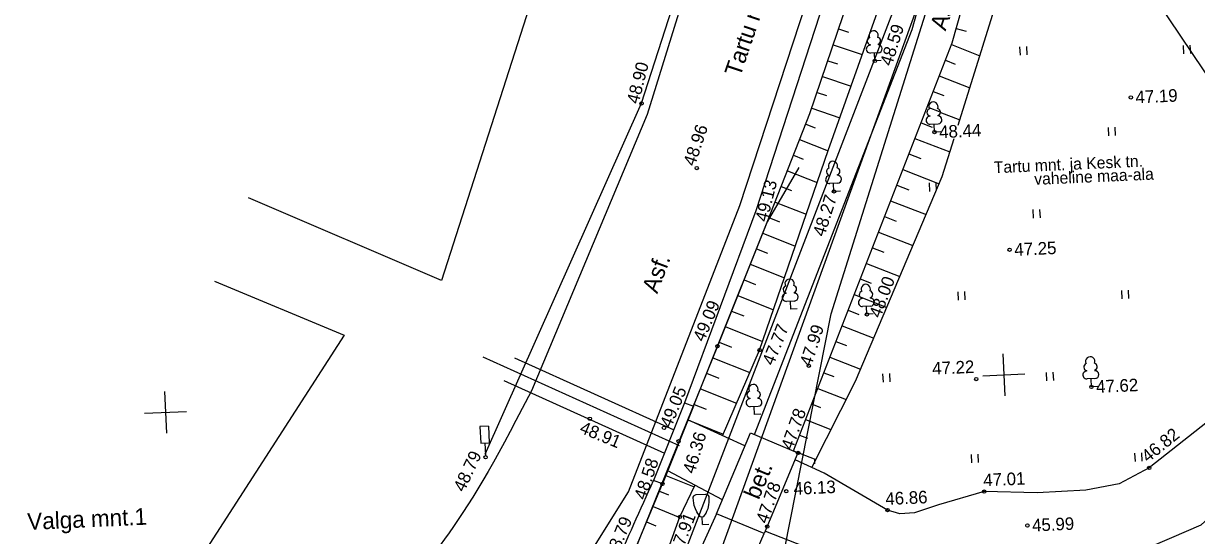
# Model space of a CAD drawing. Extents: x 641383 to 641619, y 6455711 to 6456054.
# Drawn here: x 641382.9 to 641452.8, y 6455954.5 to 6455985.1 of the extents above; entities that cross this region are included whole.
import ezdxf

# ---------------------------------------------------------------- set-up
doc = ezdxf.new("R2010")
doc.units = 0
for name, color, linetype in [('Level 1', 7, 'Continuous'), ('Level 14', 7, 'Continuous'), ('Level 15', 7, 'Continuous'), ('Level 17', 7, 'Continuous'), ('Level 2', 7, 'Continuous'), ('Level 23', 7, 'Continuous'), ('Level 26', 7, 'Continuous'), ('Level 28', 7, 'Continuous'), ('Level 30', 7, 'Continuous'), ('Level 33', 7, 'Continuous'), ('Level 37', 7, 'Continuous'), ('Level 40', 7, 'Continuous'), ('Level 41', 7, 'Continuous'), ('Level 42', 7, 'Continuous'), ('Level 43', 7, 'Continuous'), ('Level 44', 7, 'Continuous'), ('Level 48', 7, 'Continuous'), ('Level 57', 7, 'Continuous'), ('Level 60', 7, 'Continuous'), ('Level 61', 7, 'Continuous')]:
    doc.layers.add(name, color=color, linetype=linetype)

msp = doc.modelspace()

# ---------------------------------------------------------------- linework, layer by layer
at = {"layer": 'Level 1'}
for points in [[(641436.882, 6455975.066), (641436.86, 6455975.568)], [(641437.284, 6455975.106), (641437.259, 6455975.582)], [(641430.032, 6455958.984), (641430.028, 6455959.052)]]:
    msp.add_lwpolyline(points, dxfattribs=at)
at = {"layer": 'Level 14'}
msp.add_lwpolyline([(641449.728, 6455987.439), (641473.947, 6455951.422)], dxfattribs=at)
at = {"layer": 'Level 15'}
msp.add_open_spline([(641437.369, 6455906.588), (641437.71, 6455906.766), (641441.579, 6455908.782), (641450.318, 6455913.41), (641458.513, 6455917.666), (641458.828, 6455918.129), (641458.797, 6455919.663), (641456.781, 6455934.637), (641456.851, 6455935.576), (641457.477, 6455937.439), (641462.571, 6455950.135), (641467.741, 6455963.883), (641469.445, 6455968.408)], degree=3, dxfattribs=at)
at = {"layer": 'Level 17'}
msp.add_line((641423.624, 6455951.425), (641440.173, 6455997.203), dxfattribs=at)
msp.add_lwpolyline([(641425.607, 6455947.498), (641428.225, 6455953.672), (641431.009, 6455967.75), (641440.243, 6455997.178)], dxfattribs=at)
at = {"layer": 'Level 2'}
for points in [[(641412.13, 6455965.141), (641421.623, 6455960.835)], [(641411.51, 6455963.775), (641421.069, 6455959.44)], [(641422.27, 6455962.46), (641420.426, 6455957.824)], [(641422.799, 6455962.25), (641420.955, 6455957.613)], [(641422.27, 6455962.46), (641422.799, 6455962.25)], [(641426.192, 6455960.655), (641429.029, 6455959.471), (641427.015, 6455954.646), (641424.178, 6455955.831), (641426.192, 6455960.655)], [(641420.955, 6455957.613), (641420.426, 6455957.824)]]:
    msp.add_lwpolyline(points, dxfattribs=at)
at = {"layer": 'Level 23'}
msp.add_lwpolyline([(641402.083, 6455930.182), (641418.933, 6455957.133), (641425.568, 6455974.213), (641433.12, 6455997.292), (641435.753, 6456008.943), (641436.574, 6456017.937)], dxfattribs=at)
at = {"layer": 'Level 26'}
for points in [[(641410.581, 6455961.067), (641410.082, 6455961.045)], [(641410.082, 6455961.045), (641410.127, 6455960.046)], [(641410.581, 6455961.067), (641410.626, 6455960.068)], [(641410.127, 6455960.046), (641410.626, 6455960.068)], [(641410.376, 6455960.057), (641410.41, 6455959.308)]]:
    msp.add_lwpolyline(points, dxfattribs=at)
msp.add_circle((641410.419, 6455959.204), 0.1, dxfattribs=at)
at = {"layer": 'Level 28'}
for points in [[(641410.388, 6455959.394), (641419.707, 6455980.316), (641423.71, 6455992.784)], [(641429.084, 6455976.492), (641427.2, 6455973.245), (641424.229, 6455965.83), (641419.316, 6455953.671), (641418.034, 6455950.183)]]:
    msp.add_lwpolyline(points, dxfattribs=at)
at = {"layer": 'Level 30'}
for points in [[(641426.434, 6455960.554), (641435.826, 6455984.728), (641437.605, 6455991.053), (641439.759, 6455999.571), (641440.43, 6456005.196), (641440.84, 6456009.314), (641441.315, 6456016.948)], [(641437.497, 6456017.048), (641437.318, 6456014.203), (641436.742, 6456008.788), (641435.687, 6456003.69), (641434.082, 6455997.018), (641430.575, 6455986.379), (641426.519, 6455973.904)], [(641428.755, 6455959.585), (641438.214, 6455983.93), (641440.035, 6455990.404), (641442.237, 6455999.112), (641442.715, 6456003.123)], [(641421.392, 6455997.192), (641425.497, 6455996.566), (641423.708, 6455991.517), (641420.037, 6455979.651), (641413.161, 6455963.161), (641412.221, 6455961.392)], [(641426.519, 6455973.904), (641422.27, 6455962.46)], [(641424.178, 6455955.831), (641417.045, 6455940.087)], [(641422.2, 6455943.584), (641427.015, 6455954.646)]]:
    msp.add_lwpolyline(points, dxfattribs=at)
msp.add_open_spline([(641412.221, 6455961.392), (641410.389, 6455957.788), (641407.194, 6455953.05), (641404.008, 6455949.306), (641401.637, 6455947.136), (641390.644, 6455935.402)], degree=3, dxfattribs=at)
msp.add_spline([(641417.93, 6455952.21), (641418.09, 6455952.58), (641420.426, 6455957.824)], degree=3, dxfattribs=at)
at = {"layer": 'Level 33'}
for p, q in [((641431.448, 6455984.753), (641432.029, 6455984.556)), ((641438.452, 6455984.777), (641439.041, 6455984.612)), ((641431.127, 6455983.806), (641432.857, 6455983.219)), ((641438.17, 6455983.818), (641439.868, 6455983.158)), ((641430.806, 6455982.858), (641431.379, 6455982.665)), ((641437.808, 6455982.886), (641438.396, 6455982.658)), ((641430.486, 6455981.911), (641432.189, 6455981.334)), ((641437.446, 6455981.954), (641439.272, 6455981.244)), ((641430.165, 6455980.964), (641430.728, 6455980.773)), ((641437.084, 6455981.022), (641437.714, 6455980.777)), ((641429.844, 6455980.017), (641431.521, 6455979.449)), ((641437.46, 6455979.803), (641436.835, 6455980.046)), ((641437.476, 6455979.797), (641438.676, 6455979.331)), ((641429.493, 6455979.081), (641430.048, 6455978.863)), ((641436.36, 6455979.158), (641437.032, 6455978.896)), ((641429.127, 6455978.15), (641430.825, 6455977.483)), ((641435.998, 6455978.226), (641438.079, 6455977.417)), ((641428.761, 6455977.22), (641429.341, 6455976.992)), ((641435.636, 6455977.294), (641436.351, 6455977.016)), ((641428.396, 6455976.289), (641430.175, 6455975.59)), ((641435.273, 6455976.362), (641437.44, 6455975.52)), ((641428.03, 6455975.359), (641428.636, 6455975.12)), ((641434.911, 6455975.43), (641435.624, 6455975.153)), ((641427.664, 6455974.428), (641429.524, 6455973.697)), ((641434.549, 6455974.498), (641436.66, 6455973.678)), ((641427.299, 6455973.497), (641427.932, 6455973.248)), ((641434.187, 6455973.566), (641434.881, 6455973.296)), ((641426.929, 6455972.568), (641428.87, 6455971.791)), ((641433.825, 6455972.634), (641435.88, 6455971.835)), ((641426.557, 6455971.64), (641427.219, 6455971.375)), ((641433.463, 6455971.702), (641434.138, 6455971.439)), ((641426.185, 6455970.712), (641428.219, 6455969.897)), ((641433.101, 6455970.77), (641435.099, 6455969.993)), ((641425.813, 6455969.784), (641426.507, 6455969.506)), ((641432.739, 6455969.838), (641433.395, 6455969.582)), ((641425.441, 6455968.856), (641427.569, 6455968.003)), ((641432.377, 6455968.905), (641434.285, 6455968.164)), ((641425.069, 6455967.927), (641425.794, 6455967.637)), ((641432.014, 6455967.973), (641432.653, 6455967.726)), ((641424.697, 6455966.999), (641426.918, 6455966.11)), ((641431.652, 6455967.041), (641433.539, 6455966.309)), ((641424.326, 6455966.071), (641425.071, 6455965.773)), ((641431.29, 6455966.109), (641431.91, 6455965.869)), ((641423.955, 6455965.143), (641426.164, 6455964.26)), ((641430.928, 6455965.177), (641432.758, 6455964.466)), ((641423.584, 6455964.214), (641424.312, 6455963.923)), ((641430.566, 6455964.245), (641431.162, 6455964.014)), ((641423.213, 6455963.285), (641425.37, 6455962.424)), ((641430.204, 6455963.313), (641431.901, 6455962.654)), ((641422.842, 6455962.357), (641423.552, 6455962.073)), ((641429.842, 6455962.381), (641430.377, 6455962.173)), ((641422.473, 6455961.428), (641424.577, 6455960.591)), ((641429.48, 6455961.449), (641430.995, 6455960.861)), ((641429.118, 6455960.517), (641429.592, 6455960.333)), ((641428.755, 6455959.585), (641430.088, 6455959.067)), ((641421.155, 6455958.115), (641422.851, 6455957.441)), ((641420.779, 6455957.189), (641421.322, 6455956.963)), ((641420.395, 6455956.266), (641421.981, 6455955.606)), ((641420.011, 6455955.342), (641420.554, 6455955.117))]:
    msp.add_line(p, q, dxfattribs=at)
at = {"layer": 'Level 37'}
msp.add_line((641421.963, 6455959.879), (641410.267, 6455965.183), dxfattribs=at)
at = {"layer": 'Level 40'}
msp.add_lwpolyline([(641471.543, 6455970.165), (641487.175, 6455948.755), (641438.76, 6455928.882), (641425.021, 6455931.94), (641417.703, 6455941.591), (641443.458, 6456008.604), (641475.138, 6455998.962)], close=True, dxfattribs=at)
for points in [[(641397.56, 6456005.758), (641417.903, 6456001.284), (641407.795, 6455969.743), (641396.295, 6455974.669)], [(641394.274, 6455969.704), (641401.985, 6455966.49), (641382.884, 6455936.816)]]:
    msp.add_lwpolyline(points, dxfattribs=at)
at = {"layer": 'Level 41'}
for points in [[(641442.276, 6455983.189), (641442.254, 6455983.69)], [(641442.679, 6455983.207), (641442.653, 6455983.705)], [(641452.022, 6455983.268), (641451.999, 6455983.769)], [(641452.424, 6455983.286), (641452.399, 6455983.784)], [(641447.545, 6455978.371), (641447.523, 6455978.873)], [(641447.948, 6455978.389), (641447.922, 6455978.887)], [(641443.068, 6455973.475), (641443.046, 6455973.977)], [(641443.471, 6455973.493), (641443.445, 6455973.991)], [(641438.592, 6455968.579), (641438.569, 6455969.08)], [(641438.994, 6455968.597), (641438.969, 6455969.095)], [(641448.337, 6455968.658), (641448.315, 6455969.159)], [(641448.74, 6455968.676), (641448.714, 6455969.174)], [(641434.115, 6455963.682), (641434.093, 6455964.184)], [(641434.518, 6455963.7), (641434.492, 6455964.198)], [(641443.861, 6455963.761), (641443.838, 6455964.263)], [(641444.263, 6455963.779), (641444.238, 6455964.277)], [(641439.384, 6455958.865), (641439.362, 6455959.367)], [(641439.787, 6455958.883), (641439.761, 6455959.381)], [(641449.13, 6455958.944), (641449.107, 6455959.445)], [(641449.532, 6455958.962), (641449.507, 6455959.46)], [(641430.041, 6455958.804), (641430.031, 6455959)]]:
    msp.add_lwpolyline(points, dxfattribs=at)
at = {"layer": 'Level 42'}
for points in [[(641422.473, 6455961.428), (641422.799, 6455962.25), (641424.229, 6455965.83), (641427.188, 6455973.217), (641429.741, 6455979.713), (641434.042, 6455992.413), (641436.989, 6456002.724), (641438.038, 6456011.576), (641438.505, 6456016.753)], [(641424.533, 6455960.49), (641426.741, 6455965.594), (641430.832, 6455977.504), (641435.771, 6455991.44), (641438.228, 6456000.853), (641439.564, 6456016.527)], [(641438.579, 6455979.021), (641443.087, 6455993.487), (641443.521, 6456002.917)], [(641429.849, 6455958.594), (641432.455, 6455963.75), (641437.622, 6455975.948), (641438.328, 6455978.215)], [(641416.773, 6455947.082), (641418.034, 6455950.183), (641419.316, 6455953.671), (641420.955, 6455957.613), (641421.265, 6455958.392)], [(641414.996, 6455941.241), (641416.301, 6455942.107), (641418.27, 6455945.347), (641421.995, 6455955.646), (641422.892, 6455957.526)]]:
    msp.add_lwpolyline(points, dxfattribs=at)
at = {"layer": 'Level 43'}
for points in [[(641466.776, 6455972.336), (641463.768, 6455969.799), (641458.427, 6455965.462), (641454.351, 6455962.06), (641449.958, 6455958.572), (641448.154, 6455957.625), (641446.173, 6455957.24), (641443.274, 6455957.073), (641440.123, 6455957.163), (641437.393, 6455956.37), (641435.975, 6455955.895), (641435.097, 6455955.826), (641434.363, 6455956.053), (641430.588, 6455958.259), (641428.852, 6455959.045)], [(641448.172, 6455953.725), (641449.917, 6455953.83), (641451.311, 6455954.416), (641453.049, 6455955.163), (641454.312, 6455956.332), (641456.3, 6455958.883), (641458.737, 6455961.091), (641464.284, 6455964.833), (641467.211, 6455967.341), (641469.222, 6455968.936)], [(641425.869, 6455959.882), (641422.473, 6455961.428)], [(641424.523, 6455956.658), (641421.265, 6455958.392)], [(641427.095, 6455954.787), (641429.837, 6455953.715), (641429.838, 6455953.707)]]:
    msp.add_lwpolyline(points, dxfattribs=at)
at = {"layer": 'Level 44'}
for p, q in [((641433.324, 6455983.815), (641433.326, 6455983.785)), ((641433.804, 6455983.836), (641433.805, 6455983.806)), ((641433.826, 6455983.337), (641433.347, 6455983.316)), ((641433.608, 6455982.847), (641433.586, 6455983.326)), ((641433.987, 6455982.864), (641433.608, 6455982.847)), ((641436.877, 6455979.57), (641436.879, 6455979.54)), ((641437.357, 6455979.592), (641437.358, 6455979.562)), ((641437.38, 6455979.082), (641436.9, 6455979.061)), ((641437.161, 6455978.602), (641437.14, 6455979.071)), ((641437.54, 6455978.619), (641437.161, 6455978.602)), ((641430.89, 6455976.029), (641430.892, 6455975.999)), ((641431.37, 6455976.051), (641431.371, 6455976.021)), ((641431.392, 6455975.551), (641430.913, 6455975.53)), ((641431.174, 6455975.061), (641431.152, 6455975.54)), ((641431.553, 6455975.078), (641431.174, 6455975.061)), ((641428.312, 6455969.007), (641428.313, 6455968.977)), ((641428.792, 6455969.029), (641428.793, 6455968.999)), ((641428.814, 6455968.519), (641428.335, 6455968.498)), ((641428.596, 6455968.039), (641428.575, 6455968.509)), ((641432.85, 6455968.7), (641432.851, 6455968.67)), ((641433.329, 6455968.722), (641433.331, 6455968.692)), ((641428.975, 6455968.056), (641428.596, 6455968.039)), ((641433.352, 6455968.212), (641432.873, 6455968.191)), ((641433.134, 6455967.732), (641433.112, 6455968.201)), ((641433.513, 6455967.749), (641433.134, 6455967.732)), ((641446.226, 6455964.375), (641446.227, 6455964.345)), ((641446.705, 6455964.396), (641446.706, 6455964.366)), ((641446.727, 6455963.897), (641446.248, 6455963.875)), ((641446.509, 6455963.406), (641446.488, 6455963.886)), ((641446.889, 6455963.423), (641446.509, 6455963.406)), ((641426.161, 6455962.726), (641426.163, 6455962.696)), ((641426.641, 6455962.747), (641426.642, 6455962.717)), ((641426.663, 6455962.238), (641426.184, 6455962.216)), ((641426.445, 6455961.757), (641426.424, 6455962.227)), ((641426.824, 6455961.774), (641426.445, 6455961.757)), ((641422.97, 6455956.978), (641423.54, 6455957.003)), ((641423.22, 6455955.658), (641423.41, 6455955.666)), ((641423.336, 6455955.187), (641423.315, 6455955.662)), ((641423.336, 6455955.187), (641423.715, 6455955.204))]:
    msp.add_line(p, q, dxfattribs=at)
for points in [[(641423.22, 6455955.658), (641423.061, 6455955.851), (641422.996, 6455955.958), (641422.914, 6455956.119), (641422.844, 6455956.331), (641422.818, 6455956.475), (641422.789, 6455956.779), (641422.787, 6455956.819), (641422.814, 6455956.886), (641422.853, 6455956.927), (641422.97, 6455956.978)], [(641423.41, 6455955.666), (641423.55, 6455955.873), (641423.605, 6455955.985), (641423.673, 6455956.153), (641423.723, 6455956.371), (641423.737, 6455956.516), (641423.738, 6455956.822), (641423.736, 6455956.862), (641423.703, 6455956.925), (641423.662, 6455956.964), (641423.54, 6455957.003)]]:
    msp.add_lwpolyline(points, dxfattribs=at)
for centre, radius, start, end in [((641433.536, 6455984.366), 0.277, 335.14372, 209.98392), ((641433.335, 6455983.549), 0.237, 92.56382, 272.56382), ((641433.361, 6455984.025), 0.212, 107.80792, 259.64285), ((641433.741, 6455984.042), 0.212, 285.48478, 77.31972), ((641433.81, 6455983.57), 0.237, 272.56382, 92.56381), ((641437.097, 6455980.12), 0.277, 335.14372, 209.98392), ((641436.896, 6455979.303), 0.237, 92.56382, 272.56382), ((641436.922, 6455979.779), 0.212, 107.80792, 259.64285), ((641437.302, 6455979.796), 0.212, 285.48478, 77.31972), ((641437.37, 6455979.324), 0.237, 272.56382, 92.56381), ((641431.111, 6455976.58), 0.277, 335.14372, 209.98392), ((641430.91, 6455975.763), 0.237, 92.56382, 272.56382), ((641430.936, 6455976.24), 0.212, 107.80792, 259.64285), ((641431.315, 6455976.257), 0.212, 285.48478, 77.31972), ((641431.384, 6455975.784), 0.237, 272.56382, 92.56381), ((641428.528, 6455969.557), 0.277, 335.14372, 209.98392), ((641428.327, 6455968.74), 0.237, 92.56382, 272.56382), ((641428.353, 6455969.216), 0.212, 107.80792, 259.64285), ((641428.733, 6455969.233), 0.212, 285.48478, 77.31972), ((641428.802, 6455968.761), 0.237, 272.56382, 92.56381), ((641432.893, 6455968.905), 0.212, 107.80792, 259.64285), ((641433.068, 6455969.246), 0.277, 335.14372, 209.98392), ((641433.273, 6455968.922), 0.212, 285.48478, 77.31972), ((641432.867, 6455968.428), 0.237, 92.56382, 272.56382), ((641433.342, 6455968.45), 0.237, 272.56382, 92.56381), ((641446.264, 6455964.586), 0.212, 107.80792, 259.64285), ((641446.439, 6455964.926), 0.277, 335.14372, 209.98392), ((641446.643, 6455964.603), 0.212, 285.48478, 77.31972), ((641446.238, 6455964.109), 0.237, 92.56382, 272.56382), ((641446.712, 6455964.13), 0.237, 272.56382, 92.56381), ((641426.372, 6455963.275), 0.277, 335.14372, 209.98392), ((641426.171, 6455962.457), 0.237, 92.56382, 272.56382), ((641426.197, 6455962.934), 0.212, 107.80792, 259.64285), ((641426.577, 6455962.951), 0.212, 285.48478, 77.31972), ((641426.645, 6455962.479), 0.237, 272.56382, 92.56381)]:
    msp.add_arc(centre, radius, start, end, dxfattribs=at)
at = {"layer": 'Level 48'}
for centre in [(641433.608, 6455982.842), (641419.709, 6455980.308), (641448.859, 6455980.672), (641437.161, 6455978.597), (641422.994, 6455976.451), (641431.174, 6455975.061), (641441.639, 6455971.581), (641433.134, 6455967.727), (641424.231, 6455965.827), (641426.741, 6455965.594), (641429.668, 6455964.659), (641439.652, 6455963.865), (641446.509, 6455963.401), (641416.627, 6455961.503), (641421.046, 6455960.96), (641421.912, 6455960.158), (641410.415, 6455959.203), (641429.03, 6455959.466), (641449.958, 6455958.571), (641420.955, 6455957.613), (641428.332, 6455957.173), (641440.123, 6455957.16), (641421.995, 6455955.646), (641434.367, 6455956.052), (641427.195, 6455955.07), (641442.696, 6455955.133)]:
    msp.add_circle(centre, 0.1, dxfattribs=at)
at = {"layer": 'Level 60'}
for p, q in [((641435.826, 6455984.725), (641435.826, 6455984.725)), ((641433.604, 6455982.847), (641433.604, 6455982.847)), ((641419.707, 6455980.316), (641419.707, 6455980.316)), ((641448.858, 6455980.68), (641448.858, 6455980.68)), ((641437.165, 6455978.602), (641437.165, 6455978.602)), ((641430.832, 6455977.504), (641430.832, 6455977.504)), ((641422.992, 6455976.455), (641422.992, 6455976.455)), ((641429.084, 6455976.492), (641429.084, 6455976.492)), ((641437.622, 6455975.948), (641437.622, 6455975.948)), ((641431.146, 6455975.003), (641431.146, 6455975.003)), ((641431.179, 6455975.062), (641431.179, 6455975.062)), ((641427.2, 6455973.245), (641427.2, 6455973.245)), ((641441.635, 6455971.584), (641441.635, 6455971.584)), ((641428.596, 6455968.039), (641428.596, 6455968.039)), ((641433.136, 6455967.727), (641433.136, 6455967.727)), ((641424.229, 6455965.83), (641424.229, 6455965.83)), ((641426.741, 6455965.594), (641426.741, 6455965.594)), ((641429.668, 6455964.667), (641429.668, 6455964.667)), ((641432.455, 6455963.75), (641432.455, 6455963.75)), ((641439.655, 6455963.87), (641439.655, 6455963.87)), ((641446.507, 6455963.408), (641446.507, 6455963.408)), ((641422.797, 6455962.256), (641422.797, 6455962.256)), ((641416.627, 6455961.506), (641416.627, 6455961.506)), ((641426.44, 6455961.756), (641426.44, 6455961.756)), ((641421.048, 6455960.961), (641421.048, 6455960.961)), ((641421.914, 6455960.163), (641421.914, 6455960.163)), ((641410.388, 6455959.394), (641410.388, 6455959.394)), ((641410.419, 6455959.204), (641410.419, 6455959.204)), ((641429.033, 6455959.474), (641429.03, 6455959.466)), ((641449.958, 6455958.572), (641449.958, 6455958.572)), ((641430.588, 6455958.259), (641430.588, 6455958.259)), ((641420.951, 6455957.62), (641420.951, 6455957.62)), ((641428.335, 6455957.18), (641428.335, 6455957.18)), ((641440.123, 6455957.163), (641440.123, 6455957.163)), ((641446.173, 6455957.24), (641446.173, 6455957.24)), ((641423.143, 6455956.332), (641423.143, 6455956.332)), ((641424.173, 6455955.834), (641424.173, 6455955.834)), ((641434.363, 6455956.053), (641434.363, 6455956.053)), ((641421.995, 6455955.646), (641421.995, 6455955.646)), ((641423.335, 6455955.19), (641423.335, 6455955.19)), ((641427.191, 6455955.075), (641427.191, 6455955.075)), ((641442.694, 6455955.137), (641442.694, 6455955.137))]:
    msp.add_line(p, q, dxfattribs=at)
at = {"layer": 'Level 61'}
for p, q in [((641441.241, 6455965.366), (641441.352, 6455962.868)), ((641441.241, 6455965.366), (641441.352, 6455962.868)), ((641441.241, 6455965.366), (641441.352, 6455962.868)), ((641440.048, 6455964.061), (641442.545, 6455964.173)), ((641440.048, 6455964.061), (641442.545, 6455964.173)), ((641440.048, 6455964.061), (641442.545, 6455964.173)), ((641391.296, 6455963.129), (641391.407, 6455960.632)), ((641391.296, 6455963.129), (641391.407, 6455960.632)), ((641390.103, 6455961.825), (641392.6, 6455961.936)), ((641390.103, 6455961.825), (641392.6, 6455961.936))]:
    msp.add_line(p, q, dxfattribs=at)

# ---------------------------------------------------------------- texts
at = {"layer": 'Level 57'}
for s, height, rotation, p in [('Tartu mnt.', 0.9999, 71.28213, (641425.579, 6455981.846)), ('Asf.', 0.9999, 70.96489, (641437.818, 6455984.597)), ('Tartu mnt. ja Kesk tn. ', 0.69993, 2.56382, (641440.709, 6455976.142)), ('vaheline maa-ala', 0.69993, 2.56382, (641443.118, 6455975.449)), ('Asf.', 0.9999, 69.38199, (641420.643, 6455968.924)), ('bet.', 0.9999, 67.34349, (641426.692, 6455956.622)), ('Valga mnt.1', 0.9999, 2.56382, (641383.135, 6455954.865))]:
    msp.add_text(s, height=height, rotation=rotation, dxfattribs=at).set_placement(p)
at = {"layer": 'Level 60'}
for s, rotation, p in [(' 48.59', 72.44247, (641434.523, 6455982.228)), (' 48.90', 75.87732, (641419.465, 6455979.965)), (' 47.19', 2.56382, (641448.876, 6455980.298)), (' 48.96', 71.32895, (641422.787, 6455976.256)), (' 48.44', 2.56382, (641437.178, 6455978.222)), (' 49.13', 76.02422, (641427.122, 6455972.93)), (' 48.27', 72.44402, (641430.517, 6455972.053)), (' 47.25', 2.56382, (641441.656, 6455971.206)), (' 48.00', 69.38198, (641433.839, 6455967.202)), (' 49.09', 67.38052, (641423.323, 6455965.783)), (' 47.77', 68.1373, (641427.458, 6455964.369)), (' 47.99', 72.02298, (641429.733, 6455964.312)), (' 47.22', 2.56382, (641436.764, 6455964.113)), (' 49.05', 67.70377, (641421.358, 6455960.647)), (' 47.62', 2.56382, (641446.526, 6455963.027)), (' 47.78', 70.76972, (641428.607, 6455959.323)), (' 48.91', 337.46212, (641415.705, 6455960.798)), (' 46.36', 73.21929, (641422.78, 6455957.908)), (' 46.82', 38.93339, (641449.659, 6455958.681)), (' 48.79', 64.89279, (641409.018, 6455956.83)), (' 48.58', 71.54182, (641419.858, 6455956.348)), (' 46.13', 2.56382, (641428.508, 6455956.951)), (' 47.01', 2.56382, (641439.806, 6455957.453)), (' 47.78', 70.77836, (641427.112, 6455954.938)), (' 46.86', 2.56382, (641433.975, 6455956.341)), (' 47.91', 68.77496, (641421.948, 6455953.109)), (' 48.79', 67.67673, (641418.111, 6455952.886)), (' 45.99', 2.56382, (641442.713, 6455954.759))]:
    msp.add_text(s, height=0.7499, rotation=rotation, dxfattribs=at).set_placement(p)

doc.saveas('drawing.dxf')
